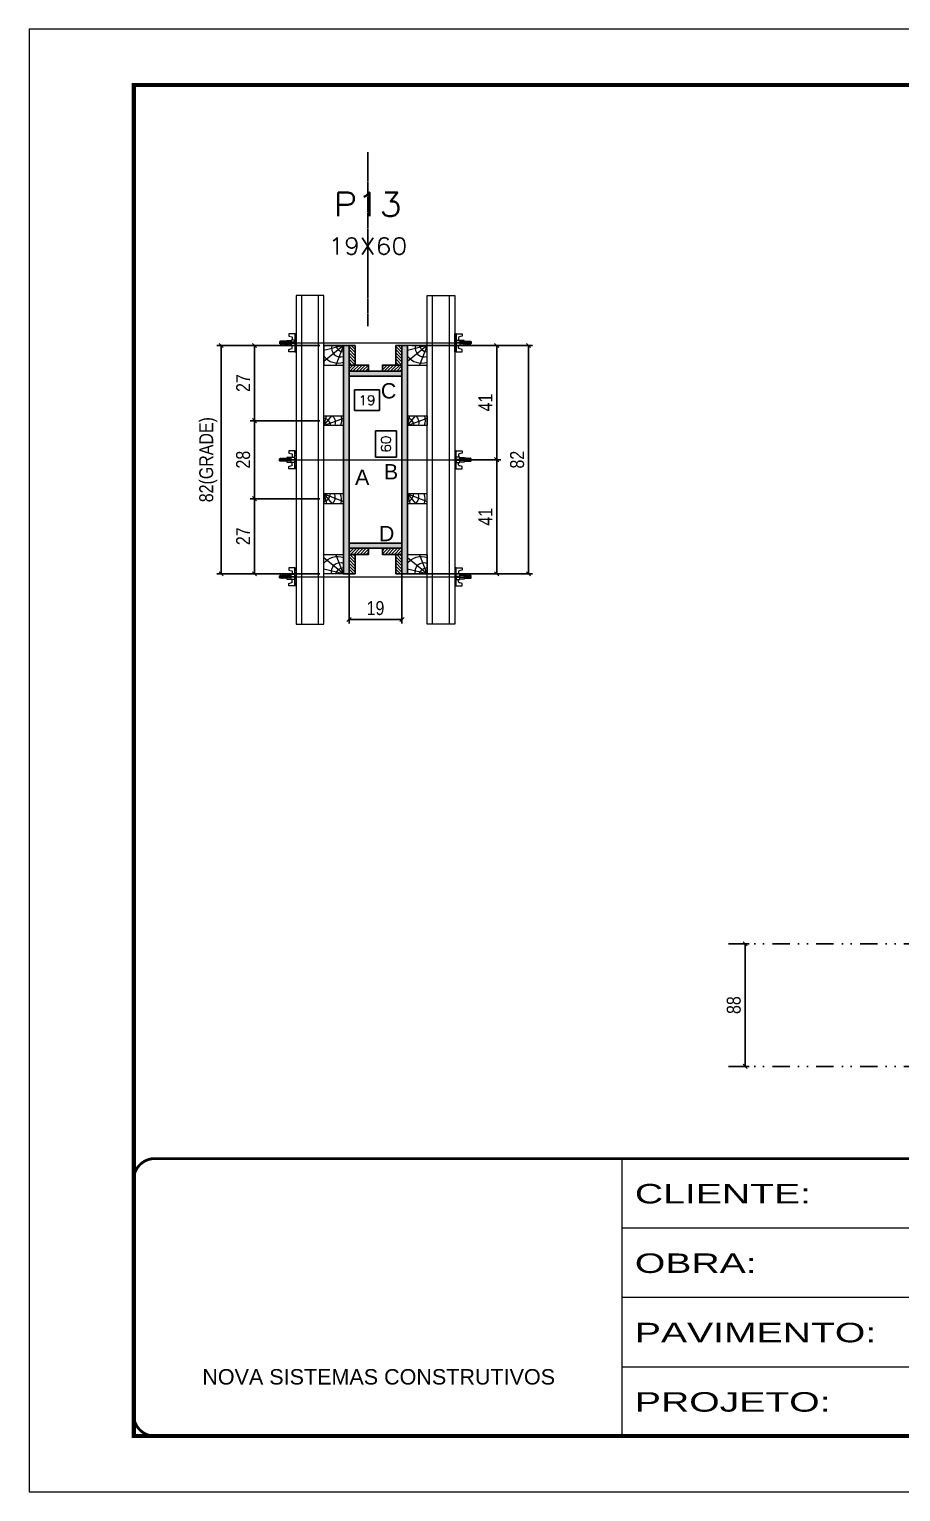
# Model space of a CAD drawing. Extents: x 808 to 7089, y -98 to 17032.
# Drawn here: x 2407 to 3032, y 13685 to 14735 of the extents above; entities that cross this region are included whole.
import ezdxf
from ezdxf.enums import TextEntityAlignment as Align

# ---------------------------------------------------------------- set-up
doc = ezdxf.new("R2010")
doc.units = 0
for name, pattern in [('CONTINUO', [0]), ('DASHED', [0.75, 0.5, -0.25]), ('DIVIDE2', [0.625, 0.25, -0.125, 0, -0.125, 0, -0.125]), ('HIDDEN', [0.375, 0.25, -0.125])]:
    doc.linetypes.add(name, pattern=pattern)
for name, color, linetype in [('CHAPA', 1, 'Continuous'), ('COTA', 241, 'Continuous'), ('MEIO_PONT', 93, 'Continuous'), ('Nível', 160, 'Continuous'), ('Painéis', 200, 'Continuous'), ('SARRAFO', 251, 'Continuous'), ('Texto de Titulo', 7, 'Continuous'), ('Texto Qtd Sarr', 242, 'Continuous'), ('TEXTO_GERAL', 7, 'Continuous')]:
    doc.layers.add(name, color=color, linetype=linetype)
for name, color, linetype, lineweight in [('Folhas', 255, 'Continuous', 9), ('Hachura', 251, 'Continuous', 9), ('Madeira', 126, 'Continuous', 18), ('Perfil Metálico', 224, 'Continuous', 18), ('SARRAFO DE PRESSAO', 251, 'DASHED', 9), ('Texto Seção', 7, 'Continuous', 15)]:
    doc.layers.add(name, color=color, linetype=linetype, lineweight=lineweight)
doc.styles.add('ARIAL', font='arial.ttf')
doc.styles.add('COTA TECNICA 2X', font='techl___.ttf', dxfattribs={"height": 10})
doc.styles.add('COTA TECNICA-50', font='techl___.ttf', dxfattribs={"height": 10})
doc.styles.add('ROMANS', font='romans.shx')
doc.styles.add('Tecnologia', font='')
doc.styles.get('Tecnologia').set_extended_font_data('Forgotten Futurist')
doc.dimstyles.new('COTA PAINEL-50', dxfattribs={"dimtxt": 10, "dimasz": 3, "dimexe": 3, "dimexo": 3, "dimgap": 3, "dimtad": 1, "dimdec": 1, "dimzin": 12, "dimdsep": 46, "dimtxsty": 'COTA TECNICA-50', "dimblk1": 'OBLIQUE', "dimblk2": 'OBLIQUE', "dimsah": 1, "dimcen": 0.9, "dimclrd": 4, "dimclre": 4, "dimclrt": 240, "dimadec": 1, "dimazin": 3, "dimtfac": 1, "dimtdec": 1, "dimtmove": 0, "dimatfit": 3, "dimfxl": 1, "dimtolj": 1, "dimtzin": 12, "dimarcsym": 0})
doc.dimstyles.new('SECAO PILAR', dxfattribs={"dimtxt": 10, "dimasz": 3, "dimexe": 3, "dimexo": 3, "dimgap": 3, "dimtad": 1, "dimdec": 1, "dimlfac": 0.5, "dimzin": 12, "dimdsep": 46, "dimtxsty": 'COTA TECNICA 2X', "dimblk1": 'OBLIQUE', "dimblk2": 'OBLIQUE', "dimsah": 1, "dimcen": 0.9, "dimclrd": 256, "dimclre": 256, "dimclrt": 256, "dimadec": 1, "dimazin": 3, "dimtfac": 1, "dimtdec": 1, "dimtmove": 0, "dimatfit": 3, "dimfxl": 1, "dimtolj": 1, "dimtzin": 12, "dimarcsym": 0})
doc.dimstyles.new('SECÇÃO 2', dxfattribs={"dimtxt": 7, "dimasz": 6, "dimexe": 0.18, "dimexo": 2, "dimgap": -4, "dimtad": 3, "dimdec": 1, "dimlfac": 0.5, "dimzin": 12, "dimdsep": 46, "dimtxsty": 'ROMANS', "dimblk": 'ARCHTICK', "dimcen": 0.09, "dimse1": 1, "dimse2": 1, "dimsd1": 1, "dimsd2": 1, "dimclrd": 180, "dimclre": 5, "dimclrt": 1, "dimadec": 0, "dimazin": 3, "dimtfac": 1, "dimtdec": 1, "dimtofl": 0, "dimtmove": 0, "dimatfit": 3, "dimldrblk": 'ARCHTICK', "dimfxl": 1, "dimtolj": 1, "dimtzin": 0, "dimarcsym": 0})
pattern_1 = [(135, (-20255.2216, 23847.2167), (-1.12253202, -1.12253202), [])]
pattern_2 = [(135, (-20255.2216, 23632.2167), (-1.12253202, -1.12253202), [])]
pattern_3 = [(45, (12139.1384, 37254.073), (-1.12253202, 1.12253202), [])]
pattern_4 = [(45, (12139.1384, 37274.073), (-1.12253202, 1.12253202), [])]

# ---------------------------------------------------------------- blocks, each defined once
blk = doc.blocks.new('9999999999')
at = {"color": 30, "linetype": 'CONTINUO'}
for p, q in [((98564.6, 34230.2), (98564.6, 34429.4)), ((98564.6, 34379.6), (99584, 34379.6)), ((98564.6, 34329.8), (99488, 34329.8)), ((98564.6, 34280), (99488, 34280))]:
    blk.add_line(p, q, dxfattribs=at)
at = {"color": 30, "linetype": 'CONTINUO', "const_width": 2}
blk.add_lwpolyline([(99584, 34230.2), (99584, 34414.4, 0.414214), (99569, 34429.4), (98229, 34429.4, 0.414214), (98214, 34414.4), (98214, 34245.2, 0.414214), (98229, 34230.2), (99584, 34230.2)], format="xyb", dxfattribs=at)
at = {"layer": 'Folhas'}
blk.add_lwpolyline([(98139, 34190.2), (99624, 34190.2), (99624, 35240.2), (98139, 35240.2)], close=True, dxfattribs=at)
at = {"layer": 'Folhas', "color": 30, "const_width": 3}
blk.add_lwpolyline([(98214, 34230.2), (99584, 34230.2), (99584, 35200.2), (98214, 35200.2)], close=True, dxfattribs=at)
at = {"color": 7, "linetype": 'Continuous', "ltscale": 5, "style": 'ARIAL'}
blk.add_text('NOVA SISTEMAS CONSTRUTIVOS', height=11.059, dxfattribs=at).set_placement((98263.2, 34267.2))
at = {"layer": 'Folhas', "color": 7, "style": 'Tecnologia', "width": 1.5}
for s, p in [('CLIENTE:', (98573.7, 34397.2)), ('OBRA:', (98573.7, 34347.3)), ('PAVIMENTO:', (98573.7, 34297.5)), ('PROJETO:', (98573.7, 34247.7))]:
    blk.add_text(s, height=14, dxfattribs=at).set_placement(p)
blk = doc.blocks.new('_Oblique')
at = {"color": 0, "linetype": 'ByBlock', "lineweight": -2}
blk.add_line((-0.5, -0.5), (0.5, 0.5), dxfattribs=at)
blk = doc.blocks.new('*D1243')
at = {"layer": 'COTA', "color": 4, "lineweight": -2, "transparency": 16777216}
for p, q in [((2911.7, 14078.7), (2923.5, 14078.7)), ((2920.5, 13990.7), (2920.5, 14078.7)), ((2911.7, 13990.7), (2923.5, 13990.7))]:
    blk.add_line(p, q, dxfattribs=at)
at = {"layer": 'Defpoints', "color": 0, "transparency": 16777216}
for p in [(2908.7, 14078.7), (2920.5, 14078.7), (2908.7, 13990.7)]:
    blk.add_point(p, dxfattribs=at)
at = {"layer": 'COTA', "color": 4, "lineweight": -2, "transparency": 16777216, "xscale": 3, "yscale": 3, "zscale": 3}
for p, rotation in [((2920.5, 14078.7), 90), ((2920.5, 13990.7), 270)]:
    blk.add_blockref('_Oblique', p, dxfattribs=dict(at, rotation=rotation))
at = {"layer": 'COTA', "color": 240, "transparency": 16777216, "insert": (2912.4, 14034.7), "char_height": 10, "attachment_point": 5, "rotation": 90, "style": 'COTA TECNICA-50'}
blk.add_mtext('\\A1;88', dxfattribs=at)
blk = doc.blocks.new('titulo1')
at = {"layer": 'Defpoints', "color": 252, "linetype": 'HIDDEN', "ltscale": 2}
blk.add_line((0, 0), (0, 125), dxfattribs=at)
at = {"layer": 'Defpoints', "style": 'ROMANS', "oblique": 15}
blk.add_attdef('FOLHA', text='', height=10, dxfattribs=at).set_placement((0, 15.6), align=Align.MIDDLE_CENTER)
at = {"layer": 'Texto Qtd Sarr', "color": 3, "style": 'ROMANS', "oblique": 15}
for tag, height, p in [('TITULO', 17, (0, 71.4)), ('SEÇÃO', 12, (0, 41.5))]:
    blk.add_attdef(tag, text='', height=height, dxfattribs=at).set_placement(p, align=Align.MIDDLE_CENTER)
blk = doc.blocks.new('*D1248')
at = {"layer": 'COTA', "color": 180, "lineweight": -2, "transparency": 16777216}
for p, q in [((2670.2, 14447), (2655.2, 14447)), ((2655.2, 14447), (2655.2, 14428)), ((2670.2, 14428), (2670.2, 14447)), ((2655.2, 14428), (2670.2, 14428))]:
    blk.add_line(p, q, dxfattribs=at)
at = {"layer": 'Defpoints', "color": 0, "transparency": 16777216}
for p in [(2636.2, 14486.3), (2636.2, 14366.3), (2674.2, 14366.3)]:
    blk.add_point(p, dxfattribs=at)
at = {"layer": 'COTA', "color": 1, "transparency": 16777216, "insert": (2662.7, 14437.5), "char_height": 7, "attachment_point": 5, "rotation": 90, "style": 'ROMANS'}
blk.add_mtext('\\A1;60', dxfattribs=at)
blk = doc.blocks.new('_ArchTick')
at = {"color": 0, "linetype": 'ByBlock', "const_width": 0.15}
blk.add_lwpolyline([(-0.5, -0.5), (0.5, 0.5)], dxfattribs=at)
blk = doc.blocks.new('*D1249')
at = {"layer": 'COTA', "color": 180, "lineweight": -2, "transparency": 16777216}
for p, q in [((2658.1, 14476.5), (2640.1, 14476.5)), ((2640.1, 14476.5), (2640.1, 14461.5)), ((2658.1, 14461.5), (2658.1, 14476.5)), ((2640.1, 14461.5), (2658.1, 14461.5))]:
    blk.add_line(p, q, dxfattribs=at)
at = {"layer": 'Defpoints', "color": 0, "transparency": 16777216}
for p in [(2636.2, 14486.3), (2674.2, 14486.3), (2674.2, 14457.5)]:
    blk.add_point(p, dxfattribs=at)
at = {"layer": 'COTA', "color": 1, "transparency": 16777216, "insert": (2649.1, 14469), "char_height": 7, "attachment_point": 5, "style": 'ROMANS'}
blk.add_mtext('\\A1;19', dxfattribs=at)
blk = doc.blocks.new('C')
at = {"layer": 'Hachura', "color": 0}
for p, q in [((0, 3.22), (0, -3.22)), ((0.45, 3.22), (0, 3.22)), ((0.46, 3.16), (0, 3.16)), ((0.46, 3.05), (0, 3.05)), ((0.46, 2.88), (0, 2.88)), ((0, 2.75), (0, -1.16)), ((0.46, 2.65), (0, 2.65)), ((0.46, 2.23), (0, 2.23)), ((0.46, 1.51), (0, 1.51)), ((0.39, 0.49), (0.17, 0.49)), ((0.45, -3.23), (0.45, 3.22)), ((0.45, 3.22), (2.58, 3.22)), ((1.74, 0.97), (0.45, 0.97)), ((1.45, 0.1), (0.45, 0.1)), ((1.35, 1.94), (1.35, 0.96)), ((2.58, 2.39), (1.47, 2.09)), ((1.74, -0.97), (1.74, 0.97)), ((1.74, 0.97), (1.74, 0.84)), ((1.74, 0.97), (1.74, 0.84)), ((1.74, 0.84), (3.35, 0.84)), ((3.35, 0.45), (1.74, 0.45)), ((2.58, 3.22), (2.58, 2.39)), ((3.32, 0.84), (3.32, -0.84)), ((3.35, 0.84), (3.35, -0.84)), ((3.68, 0.45), (3.35, 0.45)), ((3.84, -0.52), (3.35, 0.45)), ((3.35, 0.06), (3.67, -0.57)), ((3.68, 0.45), (4.16, -0.52)), ((3.72, 0.5), (4.25, -0.57)), ((4.37, -0.55), (3.83, 0.53)), ((4.15, 0.45), (3.93, 0.45)), ((4.42, -0.52), (3.93, 0.45)), ((4.15, 0.45), (4.26, 0.45)), ((4.26, 0.45), (4.74, -0.52)), ((4.3, 0.5), (4.83, -0.57)), ((4.95, -0.55), (4.41, 0.53)), ((4.51, 0.45), (4.84, 0.45)), ((5, -0.52), (4.51, 0.45)), ((4.84, 0.45), (5.32, -0.52)), ((4.88, 0.5), (5.41, -0.57)), ((5.53, -0.55), (4.99, 0.53)), ((5.58, -0.52), (5.09, 0.45)), ((5.42, 0.45), (5.09, 0.45)), ((5.58, -0.52), (5.09, 0.45)), ((5.42, 0.45), (5.74, -0.19)), ((5.46, 0.5), (5.74, -0.07)), ((5.74, 0.19), (5.57, 0.53)), ((5.74, 0.32), (5.68, 0.45)), ((5.68, 0.45), (5.74, 0.45)), ((5.74, 0.45), (5.9, 0.29)), ((5.74, 0.45), (5.74, -0.52)), ((5.9, -0.36), (5.9, 0.29)), ((0.45, 0), (0, 0)), ((0.46, -1.52), (0, -1.52)), ((0.46, -2.23), (0, -2.23)), ((0.46, -2.65), (0, -2.65)), ((0.46, -2.88), (0, -2.88)), ((0.46, -3.05), (0, -3.05)), ((0.46, -3.16), (0, -3.16)), ((0, -3.22), (2.57, -3.22)), ((0.08, -0.48), (0.29, -0.48)), ((0.29, -0.48), (0.4, -0.48)), ((0.45, 0), (0.45, -0.97)), ((0.45, -0.16), (1.45, -0.16)), ((0.45, -0.65), (0.45, -0.32)), ((0.45, -3.23), (0.45, -0.65)), ((0.45, -0.97), (1.74, -0.97)), ((1.35, -1.94), (1.35, -0.97)), ((2.58, -2.39), (1.47, -2.1)), ((3.35, -0.32), (1.74, -0.32)), ((3.35, -0.84), (1.74, -0.84)), ((2.58, -3.23), (2.58, -2.39)), ((3.35, -0.07), (3.58, -0.52)), ((3.35, -0.52), (3.58, -0.52)), ((3.84, -0.52), (4.16, -0.52)), ((4.42, -0.52), (4.74, -0.52)), ((4.63, -0.52), (4.74, -0.52)), ((5, -0.52), (5.32, -0.52)), ((5.58, -0.52), (5.74, -0.52)), ((5.74, -0.52), (5.9, -0.36)), ((5.74, -0.52), (5.74, -0.52))]:
    blk.add_line(p, q, dxfattribs=at)
for centre, radius, start, end in [((1.52, 1.94), 0.161, 104.7436, 180), ((1.44, -0.03), 0.129, 272.695, 87.305), ((3.81, 0.39), 0.143, 25.5688, 154.4312), ((4.39, 0.39), 0.143, 25.5688, 154.4312), ((4.97, 0.39), 0.143, 25.5688, 154.4312), ((5.55, 0.39), 0.143, 25.5688, 154.4312), ((0.17, -0.37), 0.174, 221.744, 317.8592), ((1.52, -1.94), 0.161, 180, 255.2564), ((3.71, -0.4), 0.174, 222.1408, 318.256), ((4.29, -0.4), 0.174, 222.1408, 318.256), ((4.87, -0.4), 0.174, 222.1408, 318.256), ((5.45, -0.4), 0.174, 222.1408, 318.256), ((5.61, -0.4), 0.174, 317.8592, 318.256)]:
    blk.add_arc(centre, radius, start, end, dxfattribs=at)
blk = doc.blocks.new('*D1257')
at = {"layer": 'COTA', "lineweight": -2, "transparency": 16777216}
for p, q in [((2636.2, 14359.7), (2636.2, 14308.6)), ((2674.2, 14359.7), (2674.2, 14308.6)), ((2636.2, 14311.6), (2674.2, 14311.6))]:
    blk.add_line(p, q, dxfattribs=at)
at = {"layer": 'Defpoints', "color": 0, "transparency": 16777216}
for p in [(2636.2, 14362.7), (2674.2, 14362.7), (2674.2, 14311.6)]:
    blk.add_point(p, dxfattribs=at)
at = {"layer": 'COTA', "lineweight": -2, "transparency": 16777216, "xscale": 3, "yscale": 3, "zscale": 3, "rotation": 180}
blk.add_blockref('_Oblique', (2636.2, 14311.6), dxfattribs=at)
at = {"layer": 'COTA', "lineweight": -2, "transparency": 16777216, "xscale": 3, "yscale": 3, "zscale": 3}
blk.add_blockref('_Oblique', (2674.2, 14311.6), dxfattribs=at)
at = {"layer": 'COTA', "transparency": 16777216, "insert": (2655.2, 14319.7), "char_height": 10, "attachment_point": 5, "style": 'COTA TECNICA 2X'}
blk.add_mtext('\\A1;19', dxfattribs=at)
blk = doc.blocks.new('*D1250')
at = {"layer": 'COTA', "lineweight": -2, "transparency": 16777216}
for p, q in [((2615.2, 14508.3), (2541.4, 14508.3)), ((2544.4, 14508.3), (2544.4, 14344.3)), ((2615.2, 14344.3), (2541.4, 14344.3))]:
    blk.add_line(p, q, dxfattribs=at)
at = {"layer": 'Defpoints', "color": 0, "transparency": 16777216}
for p in [(2618.2, 14508.3), (2544.4, 14344.3), (2618.2, 14344.3)]:
    blk.add_point(p, dxfattribs=at)
at = {"layer": 'COTA', "lineweight": -2, "transparency": 16777216, "xscale": 3, "yscale": 3, "zscale": 3}
for p, rotation in [((2544.4, 14508.3), 90), ((2544.4, 14344.3), 270)]:
    blk.add_blockref('_Oblique', p, dxfattribs=dict(at, rotation=rotation))
at = {"layer": 'COTA', "transparency": 16777216, "insert": (2535.2, 14426.3), "char_height": 10, "attachment_point": 5, "rotation": 90, "style": 'COTA TECNICA 2X'}
blk.add_mtext('\\A1;82(GRADE)', dxfattribs=at)
blk = doc.blocks.new('*D1251')
at = {"layer": 'COTA', "lineweight": -2, "transparency": 16777216}
for p, q in [((2615.2, 14398.3), (2565.3, 14398.3)), ((2568.3, 14398.3), (2568.3, 14344.3)), ((2615.2, 14344.3), (2565.3, 14344.3))]:
    blk.add_line(p, q, dxfattribs=at)
at = {"layer": 'Defpoints', "color": 0, "transparency": 16777216}
for p in [(2618.2, 14398.3), (2568.3, 14344.3), (2618.2, 14344.3)]:
    blk.add_point(p, dxfattribs=at)
at = {"layer": 'COTA', "lineweight": -2, "transparency": 16777216, "xscale": 3, "yscale": 3, "zscale": 3}
for p, rotation in [((2568.3, 14398.3), 90), ((2568.3, 14344.3), 270)]:
    blk.add_blockref('_Oblique', p, dxfattribs=dict(at, rotation=rotation))
at = {"layer": 'COTA', "transparency": 16777216, "insert": (2560.2, 14371.3), "char_height": 10, "attachment_point": 5, "rotation": 90, "style": 'COTA TECNICA 2X'}
blk.add_mtext('\\A1;27', dxfattribs=at)
blk = doc.blocks.new('PONTALETE')
at = {"layer": 'Madeira'}
for q in [(2.71, 7), (7, 5.76), (7, 1.74)]:
    blk.add_line((0, 0), q, dxfattribs=at)
blk.add_lwpolyline([(0, 0), (7, 0), (7, 7), (0, 7)], close=True, dxfattribs=at)
for centre, radius, start, end in [((2.04, 0.06), 6.23, 37.2818, 109.0913), ((1.09, 0.9), 3.19, 343.603, 109.9847), ((-0.21, -0.78), 3.09, 14.6322, 86.0383)]:
    blk.add_arc(centre, radius, start, end, dxfattribs=at)
blk = doc.blocks.new('MEIO PONTALETE')
at = {"layer": 'Madeira'}
for q in [(2.71, 7), (3.5, 2.88), (3.5, 0.87)]:
    blk.add_line((0, 0), q, dxfattribs=at)
blk.add_lwpolyline([(0, 0), (3.5, 0), (3.5, 7), (0, 7)], close=True, dxfattribs=at)
for centre, radius, start, end in [((2.04, 0.06), 6.23, 76.4499, 109.0913), ((1.09, 0.9), 3.19, 40.9063, 109.9847), ((-0.21, -0.78), 3.09, 14.6322, 86.0383)]:
    blk.add_arc(centre, radius, start, end, dxfattribs=at)
blk = doc.blocks.new('*D1252')
at = {"layer": 'COTA', "lineweight": -2, "transparency": 16777216}
for p, q in [((2615.2, 14508.3), (2565.3, 14508.3)), ((2568.3, 14508.3), (2568.3, 14454.3)), ((2615.2, 14454.3), (2565.3, 14454.3))]:
    blk.add_line(p, q, dxfattribs=at)
at = {"layer": 'Defpoints', "color": 0, "transparency": 16777216}
for p in [(2618.2, 14508.3), (2568.3, 14454.3), (2618.2, 14454.3)]:
    blk.add_point(p, dxfattribs=at)
at = {"layer": 'COTA', "lineweight": -2, "transparency": 16777216, "xscale": 3, "yscale": 3, "zscale": 3}
for p, rotation in [((2568.3, 14508.3), 90), ((2568.3, 14454.3), 270)]:
    blk.add_blockref('_Oblique', p, dxfattribs=dict(at, rotation=rotation))
at = {"layer": 'COTA', "transparency": 16777216, "insert": (2560.2, 14481.3), "char_height": 10, "attachment_point": 5, "rotation": 90, "style": 'COTA TECNICA 2X'}
blk.add_mtext('\\A1;27', dxfattribs=at)
blk = doc.blocks.new('*D1253')
at = {"layer": 'COTA', "lineweight": -2, "transparency": 16777216}
for p, q in [((2615.2, 14454.3), (2565.3, 14454.3)), ((2568.3, 14454.3), (2568.3, 14398.3)), ((2615.2, 14398.3), (2565.3, 14398.3))]:
    blk.add_line(p, q, dxfattribs=at)
at = {"layer": 'Defpoints', "color": 0, "transparency": 16777216}
for p in [(2618.2, 14454.3), (2568.3, 14398.3), (2618.2, 14398.3)]:
    blk.add_point(p, dxfattribs=at)
at = {"layer": 'COTA', "lineweight": -2, "transparency": 16777216, "xscale": 3, "yscale": 3, "zscale": 3}
for p, rotation in [((2568.3, 14454.3), 90), ((2568.3, 14398.3), 270)]:
    blk.add_blockref('_Oblique', p, dxfattribs=dict(at, rotation=rotation))
at = {"layer": 'COTA', "transparency": 16777216, "insert": (2560.2, 14426.3), "char_height": 10, "attachment_point": 5, "rotation": 90, "style": 'COTA TECNICA 2X'}
blk.add_mtext('\\A1;28', dxfattribs=at)
blk = doc.blocks.new('*D1254')
at = {"layer": 'COTA', "lineweight": -2, "transparency": 16777216}
for p, q in [((2681.2, 14508.3), (2768, 14508.3)), ((2765, 14508.3), (2765, 14344.3)), ((2681.2, 14344.3), (2768, 14344.3))]:
    blk.add_line(p, q, dxfattribs=at)
at = {"layer": 'Defpoints', "color": 0, "transparency": 16777216}
for p in [(2678.2, 14508.3), (2678.2, 14344.3), (2765, 14344.3)]:
    blk.add_point(p, dxfattribs=at)
at = {"layer": 'COTA', "lineweight": -2, "transparency": 16777216, "xscale": 3, "yscale": 3, "zscale": 3}
for p, rotation in [((2765, 14508.3), 90), ((2765, 14344.3), 270)]:
    blk.add_blockref('_Oblique', p, dxfattribs=dict(at, rotation=rotation))
at = {"layer": 'COTA', "transparency": 16777216, "insert": (2756.9, 14426.3), "char_height": 10, "attachment_point": 5, "rotation": 90, "style": 'COTA TECNICA 2X'}
blk.add_mtext('\\A1;82', dxfattribs=at)
blk = doc.blocks.new('*D1255')
at = {"layer": 'COTA', "lineweight": -2, "transparency": 16777216}
for p, q in [((2715.2, 14508.3), (2745.2, 14508.3)), ((2742.2, 14508.3), (2742.2, 14426.3)), ((2715.2, 14426.3), (2745.2, 14426.3))]:
    blk.add_line(p, q, dxfattribs=at)
at = {"layer": 'Defpoints', "color": 0, "transparency": 16777216}
for p in [(2712.2, 14508.3), (2712.2, 14426.3), (2742.2, 14426.3)]:
    blk.add_point(p, dxfattribs=at)
at = {"layer": 'COTA', "lineweight": -2, "transparency": 16777216, "xscale": 3, "yscale": 3, "zscale": 3}
for p, rotation in [((2742.2, 14508.3), 90), ((2742.2, 14426.3), 270)]:
    blk.add_blockref('_Oblique', p, dxfattribs=dict(at, rotation=rotation))
at = {"layer": 'COTA', "transparency": 16777216, "insert": (2734.1, 14467.3), "char_height": 10, "attachment_point": 5, "rotation": 90, "style": 'COTA TECNICA 2X'}
blk.add_mtext('\\A1;41', dxfattribs=at)
blk = doc.blocks.new('*D1256')
at = {"layer": 'COTA', "lineweight": -2, "transparency": 16777216}
for p, q in [((2715.2, 14426.3), (2745.2, 14426.3)), ((2742.2, 14344.3), (2742.2, 14426.3)), ((2715.2, 14344.3), (2745.2, 14344.3))]:
    blk.add_line(p, q, dxfattribs=at)
at = {"layer": 'Defpoints', "color": 0, "transparency": 16777216}
for p in [(2712.2, 14426.3), (2742.2, 14426.3), (2712.2, 14344.3)]:
    blk.add_point(p, dxfattribs=at)
at = {"layer": 'COTA', "lineweight": -2, "transparency": 16777216, "xscale": 3, "yscale": 3, "zscale": 3}
for p, rotation in [((2742.2, 14426.3), 90), ((2742.2, 14344.3), 270)]:
    blk.add_blockref('_Oblique', p, dxfattribs=dict(at, rotation=rotation))
at = {"layer": 'COTA', "transparency": 16777216, "insert": (2734.1, 14385.3), "char_height": 10, "attachment_point": 5, "rotation": 90, "style": 'COTA TECNICA 2X'}
blk.add_mtext('\\A1;41', dxfattribs=at)

msp = doc.modelspace()

# ---------------------------------------------------------------- hatches: boundary and pattern name
at = {"layer": 'Hachura'}
h = msp.add_hatch(color=256, dxfattribs=at)
h.dxf.hatch_style = 1
h.paths.add_polyline_path([(2636.19, 14344.26), (2632.19, 14344.26), (2632.19, 14508.26), (2636.19, 14508.26)])
h = msp.add_hatch(color=256, dxfattribs=at)
h.dxf.hatch_style = 1
h.paths.add_polyline_path([(2636.19, 14344.26), (2632.19, 14344.26), (2632.19, 14508.26), (2636.19, 14508.26)])
h = msp.add_hatch(dxfattribs=at)
h.set_pattern_fill('ANSI31', color=256, scale=0.5, angle=90, style=0)
h.set_pattern_definition(pattern_2)
h.paths.add_polyline_path([(2636.19, 14494.26), (2640.59, 14494.26), (2640.59, 14508.26), (2636.19, 14508.26)])
h = msp.add_hatch(dxfattribs=at)
h.set_pattern_fill('ANSI31', color=256, scale=0.5, angle=90, style=0)
h.set_pattern_definition(pattern_2)
h.paths.add_polyline_path([(2674.19, 14494.26), (2669.79, 14494.26), (2669.79, 14508.26), (2674.19, 14508.26)])
h = msp.add_hatch(color=256, dxfattribs=at)
h.dxf.hatch_style = 1
h.paths.add_polyline_path([(2674.19, 14344.26), (2678.19, 14344.26), (2678.19, 14508.26), (2674.19, 14508.26)])
h = msp.add_hatch(color=256, dxfattribs=at)
h.dxf.hatch_style = 1
h.paths.add_polyline_path([(2674.19, 14344.26), (2678.19, 14344.26), (2678.19, 14508.26), (2674.19, 14508.26)])
h = msp.add_hatch(dxfattribs=at)
h.set_pattern_fill('ANSI31', color=256, scale=0.5, style=0)
h.set_pattern_definition(pattern_4)
h.paths.add_polyline_path([(2650.19, 14489.86), (2650.19, 14494.26), (2636.19, 14494.26), (2636.19, 14489.86)])
h = msp.add_hatch(dxfattribs=at)
h.set_pattern_fill('ANSI31', color=256, scale=0.5, style=0)
h.set_pattern_definition(pattern_4)
h.paths.add_polyline_path([(2660.19, 14489.86), (2660.19, 14494.26), (2674.19, 14494.26), (2674.19, 14489.86)])
h = msp.add_hatch(color=256, dxfattribs=at)
h.dxf.hatch_style = 1
h.paths.add_polyline_path([(2636.19, 14489.86), (2636.19, 14486.26), (2674.19, 14486.26), (2674.19, 14489.86)])
h = msp.add_hatch(color=256, dxfattribs=at)
h.dxf.hatch_style = 1
h.paths.add_polyline_path([(2636.19, 14489.86), (2636.19, 14486.26), (2674.19, 14486.26), (2674.19, 14489.86)])
h = msp.add_hatch(color=256, dxfattribs=at)
h.dxf.hatch_style = 1
h.paths.add_polyline_path([(2636.19, 14366.26), (2636.19, 14362.66), (2674.19, 14362.66), (2674.19, 14366.26)])
h = msp.add_hatch(color=256, dxfattribs=at)
h.dxf.hatch_style = 1
h.paths.add_polyline_path([(2636.19, 14366.26), (2636.19, 14362.66), (2674.19, 14362.66), (2674.19, 14366.26)])
h = msp.add_hatch(dxfattribs=at)
h.set_pattern_fill('ANSI31', color=256, scale=0.5, style=0)
h.set_pattern_definition(pattern_3)
h.paths.add_polyline_path([(2650.19, 14362.66), (2650.19, 14358.26), (2636.19, 14358.26), (2636.19, 14362.66)])
h = msp.add_hatch(dxfattribs=at)
h.set_pattern_fill('ANSI31', color=256, scale=0.5, angle=90, style=0)
h.set_pattern_definition(pattern_1)
h.paths.add_polyline_path([(2636.19, 14358.26), (2640.59, 14358.26), (2640.59, 14344.26), (2636.19, 14344.26)])
h = msp.add_hatch(dxfattribs=at)
h.set_pattern_fill('ANSI31', color=256, scale=0.5, style=0)
h.set_pattern_definition(pattern_3)
h.paths.add_polyline_path([(2660.19, 14362.66), (2660.19, 14358.26), (2674.19, 14358.26), (2674.19, 14362.66)])
h = msp.add_hatch(dxfattribs=at)
h.set_pattern_fill('ANSI31', color=256, scale=0.5, angle=90, style=0)
h.set_pattern_definition(pattern_1)
h.paths.add_polyline_path([(2674.19, 14358.26), (2669.79, 14358.26), (2669.79, 14344.26), (2674.19, 14344.26)])

# ---------------------------------------------------------------- linework, layer by layer
at = {"layer": 'CHAPA'}
for points in [[(2636.19, 14344.26), (2632.19, 14344.26), (2632.19, 14508.26), (2636.19, 14508.26)], [(2636.19, 14344.26), (2632.19, 14344.26), (2632.19, 14508.26), (2636.19, 14508.26)], [(2674.19, 14344.26), (2678.19, 14344.26), (2678.19, 14508.26), (2674.19, 14508.26)], [(2674.19, 14344.26), (2678.19, 14344.26), (2678.19, 14508.26), (2674.19, 14508.26)], [(2636.19, 14489.86), (2636.19, 14486.26), (2674.19, 14486.26), (2674.19, 14489.86)], [(2636.19, 14489.86), (2636.19, 14486.26), (2674.19, 14486.26), (2674.19, 14489.86)], [(2636.19, 14366.26), (2636.19, 14362.66), (2674.19, 14362.66), (2674.19, 14366.26)], [(2636.19, 14366.26), (2636.19, 14362.66), (2674.19, 14362.66), (2674.19, 14366.26)]]:
    msp.add_lwpolyline(points, close=True, dxfattribs=at)
at = {"layer": 'Hachura'}
for p, q in [((2587.39, 14510.27), (2719.19, 14510.27)), ((2587.39, 14426.27), (2719.19, 14426.26)), ((2587.39, 14342.26), (2719.19, 14342.26))]:
    msp.add_line(p, q, dxfattribs=at)
at = {"layer": 'Madeira'}
for points in [[(2632.19, 14344.26), (2618.19, 14344.26), (2618.19, 14508.26), (2632.19, 14508.26)], [(2678.19, 14344.26), (2692.19, 14344.26), (2692.19, 14508.26), (2678.19, 14508.26)]]:
    msp.add_lwpolyline(points, close=True, dxfattribs=at)
at = {"layer": 'Nível', "color": 4, "linetype": 'DIVIDE2', "ltscale": 50}
for p, q in [((2908.66, 14078.74), (3851.67, 14078.74)), ((2908.66, 13990.74), (3851.67, 13990.74))]:
    msp.add_line(p, q, dxfattribs=at)
at = {"layer": 'Painéis'}
msp.add_lwpolyline([(2674.19, 14486.26), (2636.19, 14486.26), (2636.19, 14366.26), (2674.19, 14366.26)], close=True, dxfattribs=at)
at = {"layer": 'Perfil Metálico'}
for points in [[(2598.19, 14308.26), (2618.19, 14308.26), (2618.19, 14544.26), (2598.19, 14544.26)], [(2614.19, 14544.26), (2602.19, 14544.26), (2602.19, 14308.26), (2614.19, 14308.26)], [(2712.19, 14308.26), (2692.19, 14308.26), (2692.19, 14544.26), (2712.19, 14544.26)], [(2696.19, 14544.26), (2708.19, 14544.26), (2708.19, 14308.26), (2696.19, 14308.26)]]:
    msp.add_lwpolyline(points, close=True, dxfattribs=at)
at = {"layer": 'SARRAFO'}
for points in [[(2640.59, 14508.26), (2640.59, 14494.26), (2636.19, 14494.26), (2636.19, 14508.26)], [(2669.79, 14508.26), (2669.79, 14494.26), (2674.19, 14494.26), (2674.19, 14508.26)], [(2636.19, 14494.26), (2650.19, 14494.26), (2650.19, 14489.86), (2636.19, 14489.86)], [(2674.19, 14494.26), (2660.19, 14494.26), (2660.19, 14489.86), (2674.19, 14489.86)], [(2636.19, 14358.26), (2650.19, 14358.26), (2650.19, 14362.66), (2636.19, 14362.66)], [(2640.59, 14344.26), (2640.59, 14358.26), (2636.19, 14358.26), (2636.19, 14344.26)], [(2674.19, 14358.26), (2660.19, 14358.26), (2660.19, 14362.66), (2674.19, 14362.66)], [(2669.79, 14344.26), (2669.79, 14358.26), (2674.19, 14358.26), (2674.19, 14344.26)]]:
    msp.add_lwpolyline(points, close=True, dxfattribs=at)

# ---------------------------------------------------------------- block references
at = {"layer": 'Hachura', "linetype": 'Continuous', "yscale": 2, "zscale": 2, "rotation": 180}
for p, xscale in [((2598.19, 14510.27), 2), ((2712.19, 14510.26), -2)]:
    msp.add_blockref('C', p, dxfattribs=dict(at, xscale=xscale))
at = {"layer": 'Hachura', "linetype": 'Continuous', "yscale": 2, "zscale": 2}
for p, xscale in [((2598.19, 14426.27), -2), ((2712.19, 14426.27), 2), ((2598.19, 14342.26), -2), ((2712.19, 14342.27), 2)]:
    msp.add_blockref('C', p, dxfattribs=dict(at, xscale=xscale))
at = {"layer": 'MEIO_PONT'}
for name, p, xscale, yscale, zscale, rotation in [('PONTALETE', (2632.19, 14508.26), 2, 2, 2, 180), ('PONTALETE', (2692.19, 14508.26), 2, 2, 2, 180), ('MEIO PONTALETE', (2618.19, 14450.76), -1.999999997962732, 1.999999997962732, 1.999999997962732, 270), ('MEIO PONTALETE', (2678.19, 14450.76), -1.999999997962732, 1.999999997962732, 1.999999997962732, 270), ('MEIO PONTALETE', (2618.19, 14401.76), 1.999999997962732, 1.999999997962732, 1.999999997962732, 270), ('MEIO PONTALETE', (2678.19, 14401.76), 1.999999997962732, 1.999999997962732, 1.999999997962732, 270)]:
    msp.add_blockref(name, p, dxfattribs=dict(at, xscale=xscale, yscale=yscale, zscale=zscale, rotation=rotation))
at = {"layer": 'MEIO_PONT', "xscale": -2, "yscale": 2, "zscale": 2}
for p in [(2632.19, 14344.26), (2692.19, 14344.26)]:
    msp.add_blockref('PONTALETE', p, dxfattribs=at)
at = {"layer": 'SARRAFO DE PRESSAO', "color": 6, "linetype": 'ByBlock'}
msp.add_blockref('9999999999', (-95732.31, -20504.88), dxfattribs=at)
at = {"layer": 'Texto Seção'}
ref = msp.add_blockref('titulo1', (2649.65, 14522.14), dxfattribs=at)
ref.add_attrib('TITULO', 'P13', dxfattribs={"layer": 'Texto de Titulo', "color": 7, "height": 17, "style": 'ROMANS', "width": 1.1}).set_placement((2649.65, 14609.64), align=Align.MIDDLE_CENTER)
ref.add_attrib('SEÇÃO', '19X60', dxfattribs={"layer": 'Texto de Titulo', "color": 7, "height": 12, "style": 'ROMANS', "width": 1.1}).set_placement((2649.65, 14579.64), align=Align.MIDDLE_CENTER)

# ---------------------------------------------------------------- texts
at = {"layer": 'TEXTO_GERAL', "style": 'ARIAL'}
for s, p in [('C', (2664.59, 14475.77)), ('A', (2645.64, 14413.71)), ('B', (2666.36, 14417.63)), ('D', (2663.19, 14373.26))]:
    msp.add_text(s, height=11, dxfattribs=at).set_placement(p, align=Align.MIDDLE_CENTER)

# ---------------------------------------------------------------- dimensions: what is measured, and where the dimension line sits
at = {"layer": 'COTA'}
dim = msp.add_linear_dim(base=(2544.41, 14344.26), p1=(2618.19, 14508.26), p2=(2618.19, 14344.26), angle=270, text='<>(GRADE)', dimstyle='SECAO PILAR', dxfattribs=at)
dim.commit()
dim.dimension.update_dxf_attribs({"geometry": '*D1250', "text_midpoint": (2535.19, 14426.26)})
for base, p1, p2, angle, dimstyle, picture, middle in [((2568.25, 14454.26), (2618.19, 14508.26), (2618.19, 14454.26), 270, 'SECAO PILAR', '*D1252', (2560.18, 14481.26)), ((2764.96, 14344.26), (2678.19, 14508.26), (2678.19, 14344.26), 270, 'SECAO PILAR', '*D1254', (2756.87, 14426.26)), ((2742.19, 14426.27), (2712.19, 14508.26), (2712.19, 14426.27), 270, 'SECAO PILAR', '*D1255', (2734.12, 14467.27)), ((2568.25, 14398.26), (2618.19, 14454.26), (2618.19, 14398.26), 270, 'SECAO PILAR', '*D1253', (2560.16, 14426.26)), ((2742.19, 14426.27), (2712.19, 14344.26), (2712.19, 14426.27), 90, 'SECAO PILAR', '*D1256', (2734.12, 14385.27)), ((2568.25, 14344.26), (2618.19, 14398.26), (2618.19, 14344.26), 270, 'SECAO PILAR', '*D1251', (2560.18, 14371.26)), ((2920.51, 14078.74), (2908.66, 13990.74), (2908.66, 14078.74), 90, 'COTA PAINEL-50', '*D1243', (2912.42, 14034.74))]:
    dim = msp.add_linear_dim(base=base, p1=p1, p2=p2, angle=angle, dimstyle=dimstyle, dxfattribs=at)
    dim.commit()
    dim.dimension.update_dxf_attribs({"geometry": picture, "text_midpoint": middle})
dim = msp.add_linear_dim(base=(2674.19, 14366.26), p1=(2636.19, 14486.26), p2=(2636.19, 14366.26), angle=270, dimstyle='SECÇÃO 2', dxfattribs=at)
dim.commit()
dim.dimension.update_dxf_attribs({"geometry": '*D1248', "text_midpoint": (2674.19, 14437.5), "dimtype": 160})
dim = msp.add_linear_dim(base=(2674.19, 14457.47), p1=(2636.19, 14486.26), p2=(2674.19, 14486.26), dimstyle='SECÇÃO 2', dxfattribs=at)
dim.commit()
dim.dimension.update_dxf_attribs({"geometry": '*D1249', "text_midpoint": (2649.1, 14457.47), "dimtype": 160})
dim = msp.add_linear_dim(base=(2674.19, 14311.63), p1=(2636.19, 14362.66), p2=(2674.19, 14362.66), dimstyle='SECAO PILAR', dxfattribs=at)
dim.commit()
dim.dimension.update_dxf_attribs({"geometry": '*D1257', "text_midpoint": (2655.19, 14319.72)})

doc.saveas('drawing.dxf')
